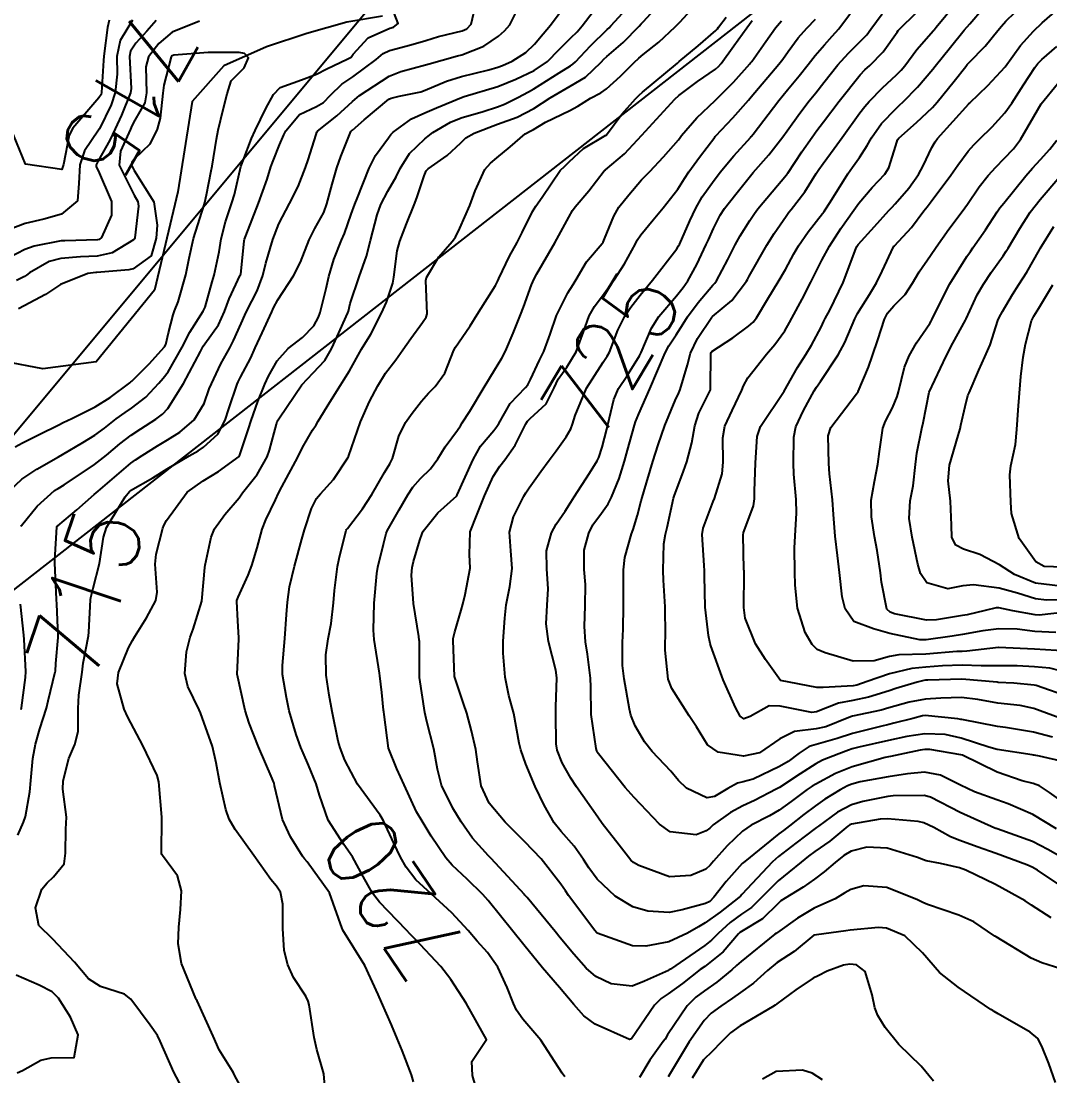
# Model space of a CAD drawing. Header units: metres. Extents: x 298520 to 308411, y 7433745 to 7450750.
# Drawn here: x 299848.2 to 299905, y 7449573.2 to 7449631.4 of the extents above; entities that cross this region are included whole.
import ezdxf
from ezdxf.enums import TextEntityAlignment as Align

# ---------------------------------------------------------------- set-up
doc = ezdxf.new("R2010")
doc.units = ezdxf.units.M
doc.header["$LTSCALE"] = 10
doc.linetypes.add('CONTINUO', pattern=[0])
for name, color, linetype in [('Cotas', 45, 'Continuous'), ('Curvas de Nivel 1m', 11, 'Continuous'), ('Curvas de Nivel 5m', 15, 'Continuous'), ('Hidrografia', 140, 'Continuous'), ('TEXTO', 45, 'Continuous')]:
    doc.layers.add(name, color=color, linetype=linetype)
doc.styles.add('Style-STANDARD', font='STANDARD.shx')

msp = doc.modelspace()

# ---------------------------------------------------------------- linework, layer by layer
at = {"layer": 'Curvas de Nivel 1m', "flags": 128}
for points, elevation in [([(299869.867, 7449572.839), (299869.766, 7449573.212), (299869.238, 7449574.571), (299868.96, 7449575.224), (299868.649, 7449575.978), (299868.097, 7449577.237), (299867.919, 7449577.654), (299867.176, 7449579.248), (299865.962, 7449581.205), (299865.937, 7449581.26), (299865.93, 7449581.293), (299865.236, 7449583.268), (299864.01, 7449584.968), (299863.858, 7449585.129), (299863.738, 7449585.284), (299863.072, 7449586.343), (299862.634, 7449587.301), (299862.204, 7449589.165), (299862.174, 7449589.308), (299862.145, 7449589.39), (299862.065, 7449589.564), (299861.319, 7449591.318), (299860.799, 7449592.627), (299860.582, 7449593.325), (299860.133, 7449595.33), (299860.226, 7449597.256), (299860.226, 7449597.329), (299860.167, 7449598.259), (299860.111, 7449599.331), (299860.117, 7449599.397), (299860.185, 7449599.569), (299860.737, 7449600.785), (299860.953, 7449601.322), (299861.249, 7449602.288), (299861.516, 7449603.317), (299861.719, 7449603.834), (299862.249, 7449604.938), (299862.423, 7449605.307), (299862.605, 7449605.654), (299863.48, 7449607.292), (299863.746, 7449607.823), (299864.295, 7449608.784), (299864.492, 7449609.086), (299864.611, 7449609.277), (299865.245, 7449610.339), (299865.833, 7449611.265), (299866.028, 7449611.561), (299866.331, 7449612.067), (299867.006, 7449613.25), (299867.506, 7449614.092), (299868.108, 7449615.234), (299868.379, 7449615.858), (299868.723, 7449616.893), (299868.78, 7449617.226), (299868.966, 7449618.673), (299869.115, 7449619.223), (299869.475, 7449620.177), (299869.899, 7449621.215), (299870.054, 7449621.607), (299870.459, 7449622.824), (299870.567, 7449623.104), (299870.679, 7449623.208), (299871.722, 7449623.95), (299872.485, 7449624.637), (299872.766, 7449624.909), (299873.224, 7449625.179), (299874.498, 7449625.662), (299875.59, 7449626.061), (299876.507, 7449626.538), (299877.414, 7449627.126), (299878.52, 7449627.77), (299879.361, 7449628.266), (299880.229, 7449629.093), (299880.373, 7449629.254), (299880.538, 7449629.403), (299881.447, 7449630.183), (299882.317, 7449631.072), (299882.433, 7449631.202), (299882.566, 7449631.343), (299884.102, 7449633.047)], 719), ([(299847.61, 7449605.48), (299848.259, 7449606.092), (299849.085, 7449606.642), (299850.272, 7449607.317), (299850.499, 7449607.447), (299851.615, 7449608.098), (299852.289, 7449608.52), (299852.807, 7449608.903), (299853.459, 7449609.408), (299853.951, 7449609.759), (299854.309, 7449610.002), (299855.099, 7449610.608), (299855.814, 7449611.385), (299856.053, 7449611.656), (299856.329, 7449611.999), (299857.109, 7449613.369), (299857.517, 7449614.201), (299858.263, 7449615.352), (299858.375, 7449615.571), (299858.762, 7449616.974), (299858.868, 7449617.345), (299859.137, 7449618.618), (299859.258, 7449619.342), (299859.495, 7449620.277), (299859.851, 7449621.336), (299859.985, 7449621.798), (299860.345, 7449623.331), (299860.372, 7449623.423), (299860.468, 7449623.673), (299860.935, 7449624.874), (299861.129, 7449625.32), (299861.722, 7449626.529), (299862.14, 7449627.306), (299862.517, 7449627.698), (299863.689, 7449628.121), (299864.524, 7449628.421), (299865.079, 7449628.723), (299866.203, 7449629.263), (299866.424, 7449629.371), (299866.537, 7449629.527), (299867.364, 7449630.435), (299868.559, 7449630.972), (299868.762, 7449631.026), (299869.028, 7449631.225), (299868.574, 7449632.363)], 713), ([(299857.563, 7449571.647), (299856.647, 7449573.372), (299855.89, 7449575.085), (299855.735, 7449575.382), (299855.329, 7449575.959), (299854.261, 7449577.397), (299853.926, 7449577.679), (299852.602, 7449578.092), (299851.934, 7449578.508), (299851.163, 7449579.438), (299849.956, 7449580.712), (299849.187, 7449581.458), (299849.008, 7449582.429), (299849.365, 7449583.456), (299849.645, 7449583.805), (299850, 7449584.139), (299850.588, 7449584.863), (299850.658, 7449585.444), (299850.69, 7449586.78), (299850.709, 7449587.443), (299850.521, 7449588.981), (299850.525, 7449589.445), (299850.842, 7449590.675), (299851.181, 7449591.439), (299851.367, 7449592.164), (299851.354, 7449593.438), (299851.396, 7449594.162), (299851.576, 7449595.436), (299851.647, 7449595.926), (299851.927, 7449597.432), (299851.951, 7449597.637), (299852.043, 7449599.431), (299852.06, 7449599.556), (299852.189, 7449600.079), (299852.546, 7449601.425), (299852.76, 7449602.886), (299852.92, 7449603.42), (299853.953, 7449605.107), (299854.192, 7449605.401), (299854.253, 7449605.45), (299855.483, 7449606.166), (299856.266, 7449606.645), (299857.483, 7449607.362), (299857.981, 7449607.65), (299858.28, 7449607.842), (299859.066, 7449608.568), (299859.468, 7449609.338), (299859.673, 7449609.972), (299860.142, 7449611.332), (299860.197, 7449611.459), (299860.327, 7449611.708), (299860.883, 7449612.779), (299861.14, 7449613.322), (299861.518, 7449614.156), (299862.047, 7449615.313), (299862.151, 7449615.536), (299862.38, 7449615.973), (299863.251, 7449617.297), (299863.634, 7449618.062), (299864.112, 7449619.285), (299864.429, 7449619.909), (299864.918, 7449620.795), (299865.089, 7449621.274), (299865.373, 7449622.352), (299865.643, 7449623.268), (299865.856, 7449623.882), (299866.418, 7449625.261), (299866.453, 7449625.301), (299866.494, 7449625.338), (299867.153, 7449625.904), (299868.511, 7449627.049), (299868.631, 7449627.109), (299869.087, 7449627.224), (299870.267, 7449627.461), (299870.516, 7449627.544), (299871.682, 7449628.037), (299872.524, 7449628.299), (299874.033, 7449628.672), (299874.53, 7449628.822), (299874.775, 7449628.913), (299875.314, 7449629.152), (299876.065, 7449629.62), (299876.547, 7449630.087), (299877.034, 7449630.654), (299877.436, 7449631.127), (299878.579, 7449632.682)], 716), ([(299905.144, 7449591.845), (299904.096, 7449592.132), (299902.541, 7449592.383), (299902.099, 7449592.446), (299900.13, 7449592.822), (299900.103, 7449592.828), (299900.085, 7449592.833), (299899.911, 7449592.853), (299898.105, 7449593.046), (299897.954, 7449593.033), (299897.429, 7449592.887), (299896.385, 7449592.613), (299896.099, 7449592.546), (299895.635, 7449592.444), (299894.094, 7449592.058), (299893.247, 7449591.782), (299892.088, 7449591.452), (299891.707, 7449591.334), (299891.157, 7449590.959), (299890.543, 7449590.5), (299890.075, 7449590.227), (299888.612, 7449589.535), (299888.067, 7449589.381), (299887.755, 7449589.314), (299887.214, 7449589.008), (299886.488, 7449588.584), (299886.055, 7449588.507), (299884.937, 7449589.037), (299884.489, 7449589.465), (299884.072, 7449589.966), (299883.051, 7449591.06), (299882.624, 7449591.598), (299882.097, 7449592.481), (299881.861, 7449593.072), (299881.789, 7449593.392), (299881.491, 7449595.076), (299881.409, 7449595.808), (299881.413, 7449597.077), (299881.435, 7449597.807), (299881.452, 7449599.077), (299881.453, 7449600.335), (299881.462, 7449601.077), (299881.529, 7449601.758), (299881.902, 7449603.073), (299881.993, 7449603.306), (299882.238, 7449604.091), (299882.437, 7449604.88), (299882.485, 7449605.067), (299882.573, 7449605.382), (299883.085, 7449607.058), (299883.367, 7449607.974), (299883.734, 7449609.049), (299884.317, 7449610.423), (299884.511, 7449610.848), (299884.593, 7449611.037), (299884.987, 7449612.383), (299885.157, 7449613.032), (299885.539, 7449613.844), (299886.342, 7449615.02), (299886.356, 7449615.037), (299886.373, 7449615.054), (299887.448, 7449615.944), (299888.24, 7449617.002), (299888.295, 7449617.1), (299888.396, 7449617.287), (299889.366, 7449618.986), (299889.772, 7449619.631), (299890.437, 7449620.601), (299890.592, 7449620.817), (299890.712, 7449620.967), (299891.474, 7449621.938), (299892.098, 7449622.954), (299892.241, 7449623.177), (299892.471, 7449623.497), (299893.094, 7449624.33), (299893.526, 7449624.935), (299894.507, 7449626.304), (299894.779, 7449626.649), (299895.015, 7449626.915), (299895.76, 7449627.668), (299896.528, 7449628.387), (299896.784, 7449628.644), (299896.988, 7449628.895), (299897.652, 7449629.784), (299898.562, 7449630.838), (299898.581, 7449630.862), (299898.597, 7449630.879), (299898.716, 7449631.029), (299900.218, 7449632.855)], 728), ([(299848.209, 7449603.47), (299848.234, 7449603.529), (299849.103, 7449604.603), (299850.064, 7449605.452), (299850.178, 7449605.527), (299850.254, 7449605.574), (299850.588, 7449605.777), (299852.268, 7449606.89), (299852.931, 7449607.413), (299853.659, 7449608.03), (299854.29, 7449608.512), (299854.823, 7449608.867), (299855.651, 7449609.387), (299856.024, 7449609.665), (299856.309, 7449609.99), (299857.178, 7449611.367), (299858.112, 7449613.124), (299858.225, 7449613.352), (299858.268, 7449613.427), (299858.346, 7449613.546), (299859.102, 7449614.603), (299859.439, 7449615.339), (299859.691, 7449616.026), (299860.312, 7449617.331), (299860.332, 7449617.393), (299860.405, 7449618.112), (299860.523, 7449619.227), (299860.548, 7449619.329), (299860.615, 7449619.517), (299861.32, 7449621.317), (299861.79, 7449622.644), (299862.002, 7449623.307), (299862.119, 7449623.654), (299862.481, 7449624.526), (299862.713, 7449625.075), (299862.816, 7449625.297), (299863.582, 7449626.209), (299864.507, 7449626.641), (299864.911, 7449626.874), (299865.295, 7449627.272), (299865.909, 7449627.876), (299866.523, 7449628.284), (299867.811, 7449629.241), (299868.195, 7449629.578), (299868.541, 7449629.738), (299869.726, 7449630.038), (299870.549, 7449630.292), (299871.255, 7449630.5), (299872.557, 7449630.814), (299872.821, 7449630.924), (299873.06, 7449631.183), (299873.194, 7449631.805)], 714), ([(299861.025, 7449571.318), (299859.998, 7449573.202), (299859.936, 7449573.329), (299859.874, 7449573.424), (299859.151, 7449574.607), (299858.813, 7449575.346), (299857.922, 7449577.302), (299857.89, 7449577.36), (299857.856, 7449577.428), (299857.057, 7449579.369), (299856.884, 7449580.44), (299856.926, 7449581.37), (299857.011, 7449582.336), (299857.068, 7449583.369), (299856.837, 7449584.204), (299856.012, 7449585.318), (299855.976, 7449585.38), (299855.962, 7449585.432), (299855.972, 7449587.381), (299855.971, 7449587.444), (299855.81, 7449589.383), (299855.713, 7449589.737), (299854.937, 7449591.391), (299854.106, 7449592.956), (299853.898, 7449593.403), (299853.515, 7449594.797), (299853.59, 7449595.408), (299854.147, 7449596.786), (299854.362, 7449597.187), (299854.488, 7449597.397), (299855.134, 7449598.425), (299855.64, 7449599.385), (299855.717, 7449599.855), (299855.618, 7449601.386), (299855.66, 7449601.937), (299856.039, 7449603.382), (299856.092, 7449603.524), (299856.237, 7449603.802), (299857.375, 7449605.363), (299858.259, 7449605.992), (299859.106, 7449606.5), (299860.248, 7449607.33), (299860.274, 7449607.375), (299860.762, 7449608.859), (299860.911, 7449609.324), (299861.272, 7449610.362), (299861.67, 7449611.317), (299861.875, 7449611.767), (299862.336, 7449612.618), (299862.952, 7449613.301), (299863.736, 7449613.906), (299864.362, 7449614.548), (299864.631, 7449615.016), (299864.725, 7449615.276), (299865.053, 7449616.607), (299865.203, 7449617.272), (299865.464, 7449618.212), (299865.898, 7449619.265), (299866.057, 7449619.633), (299866.437, 7449620.701), (299866.635, 7449621.257), (299866.758, 7449621.568), (299867.425, 7449623.246), (299867.776, 7449623.937), (299868.488, 7449624.924), (299868.623, 7449625.097), (299868.741, 7449625.228), (299869.752, 7449625.966), (299870.504, 7449626.304), (299871.143, 7449626.567), (299872.512, 7449627.136), (299872.671, 7449627.188), (299874.519, 7449627.753), (299875.519, 7449628.154), (299876.528, 7449628.625), (299877.262, 7449629.129), (299877.891, 7449629.772), (299878.553, 7449630.429), (299878.9, 7449630.764), (299879.184, 7449631.104), (299879.789, 7449631.88)], 717), ([(299865.004, 7449572.12), (299864.918, 7449573.27), (299864.537, 7449574.623), (299864.385, 7449575.275), (299864.114, 7449577.084), (299864.064, 7449577.279), (299863.926, 7449577.568), (299863.242, 7449578.597), (299862.927, 7449579.295), (299862.739, 7449580.086), (299862.652, 7449581.3), (299862.651, 7449582.632), (299862.533, 7449583.302), (299862.31, 7449583.62), (299862, 7449584.002), (299861.062, 7449585.32), (299860.027, 7449586.764), (299859.703, 7449587.333), (299859.518, 7449587.858), (299859.179, 7449589.339), (299858.983, 7449590.432), (299858.768, 7449591.343), (299858.111, 7449593.195), (299858.041, 7449593.351), (299857.413, 7449594.648), (299857.244, 7449595.363), (299857.332, 7449596.55), (299857.548, 7449597.359), (299857.702, 7449597.815), (299858.183, 7449599.35), (299858.347, 7449601.203), (299858.364, 7449601.348), (299858.695, 7449602.877), (299858.883, 7449603.344), (299859.449, 7449604.13), (299860.25, 7449605.063), (299860.36, 7449605.221), (299860.436, 7449605.328), (299861.236, 7449606.348), (299861.788, 7449607.315), (299861.917, 7449607.675), (299862.3, 7449609.117), (299862.348, 7449609.263), (299862.368, 7449609.309), (299862.469, 7449609.472), (299863.7, 7449611.289), (299864.33, 7449611.958), (299864.971, 7449612.639), (299865.343, 7449613.27), (299865.657, 7449613.963), (299866.241, 7449615.261), (299866.276, 7449615.359), (299866.378, 7449615.769), (299866.878, 7449617.253), (299867.273, 7449618.384), (299867.499, 7449619.244), (299867.857, 7449620.659), (299868.069, 7449621.236), (299868.45, 7449621.975), (299868.911, 7449622.772), (299869.126, 7449623.223), (299869.64, 7449624.054), (299870.488, 7449624.857), (299870.685, 7449625.013), (299870.941, 7449625.206), (299871.911, 7449625.784), (299872.501, 7449626.023), (299873.709, 7449626.376), (299874.508, 7449626.621), (299874.891, 7449626.774), (299875.632, 7449627.149), (299876.212, 7449627.447), (299876.518, 7449627.614), (299877.908, 7449628.5), (299878.531, 7449628.891), (299878.665, 7449628.975), (299878.809, 7449629.107), (299879.647, 7449629.998), (299880.56, 7449630.886), (299880.664, 7449630.986), (299880.767, 7449631.088), (299881.627, 7449632.025)], 718), ([(299906.052, 7449588.026), (299904.97, 7449588.796), (299904.424, 7449589.162), (299904.068, 7449589.287), (299903.454, 7449589.431), (299902.074, 7449589.924), (299900.173, 7449590.849), (299900.083, 7449590.878), (299898.37, 7449591.16), (299898.086, 7449591.171), (299897.83, 7449591.138), (299896.702, 7449590.894), (299896.202, 7449590.778), (299896.082, 7449590.758), (299895.897, 7449590.719), (299894.076, 7449590.216), (299893.159, 7449589.852), (299892.066, 7449589.26), (299891.877, 7449589.139), (299891.604, 7449588.955), (299890.715, 7449588.301), (299890.046, 7449587.826), (299889.509, 7449587.51), (299888.502, 7449586.993), (299888.03, 7449586.669), (299887.177, 7449585.853), (299886.421, 7449585.016), (299886.239, 7449584.789), (299886.008, 7449584.565), (299885.185, 7449584.212), (299884.004, 7449584.149), (299882.314, 7449584.763), (299882.012, 7449584.937), (299881.861, 7449585.072), (299881.215, 7449585.884), (299880.289, 7449587.087), (299880.038, 7449587.435), (299878.861, 7449589.108), (299878.546, 7449589.591), (299878.076, 7449590.44), (299877.799, 7449591.123), (299877.738, 7449591.474), (299877.72, 7449593.124), (299877.726, 7449593.515), (299877.779, 7449595.124), (299877.717, 7449595.544), (299877.327, 7449597.128), (299877.199, 7449598.098), (299877.239, 7449599.129), (299877.295, 7449600.026), (299877.232, 7449601.13), (299877.219, 7449602.124), (299877.49, 7449603.127), (299877.752, 7449603.603), (299878.241, 7449604.326), (299878.548, 7449604.816), (299878.733, 7449605.113), (299879.59, 7449606.424), (299880.003, 7449607.094), (299880.093, 7449607.275), (299880.284, 7449607.848), (299880.545, 7449608.842), (299880.599, 7449609.087), (299880.921, 7449610.48), (299881.186, 7449611.081), (299881.637, 7449611.77), (299882.341, 7449612.891), (299882.426, 7449613.069), (299883.001, 7449614.423), (299883.414, 7449615.054), (299884.384, 7449616.193), (299884.76, 7449616.665), (299885.011, 7449617.034), (299885.503, 7449617.927), (299886.028, 7449619.024), (299886.146, 7449619.293), (299886.426, 7449619.91), (299886.799, 7449620.655), (299887.031, 7449621.014), (299887.656, 7449621.803), (299888.461, 7449622.811), (299888.625, 7449622.998), (299889.481, 7449623.982), (299890.253, 7449624.974), (299890.496, 7449625.309), (299891.189, 7449626.28), (299891.711, 7449626.958), (299892.07, 7449627.402), (299892.523, 7449627.974), (299893.297, 7449628.939), (299893.879, 7449629.594), (299894.553, 7449630.259), (299894.881, 7449630.594), (299895.115, 7449630.914), (299895.728, 7449631.752)], 726), ([(299905.788, 7449590.493), (299904.422, 7449590.805), (299904.128, 7449590.854), (299904.083, 7449590.862), (299904.019, 7449590.875), (299902.086, 7449591.177), (299901.623, 7449591.299), (299900.092, 7449591.798), (299899.22, 7449591.989), (299898.094, 7449592.031), (299897.1, 7449591.883), (299896.09, 7449591.657), (299894.454, 7449591.291), (299894.086, 7449591.197), (299893.884, 7449591.133), (299893.34, 7449590.937), (299892.446, 7449590.579), (299892.077, 7449590.38), (299891.21, 7449589.82), (299890.064, 7449589.076), (299889.883, 7449588.973), (299888.684, 7449588.36), (299888.049, 7449588.058), (299887.359, 7449587.691), (299886.415, 7449587.016), (299886.217, 7449586.832), (299886.029, 7449586.676), (299885.463, 7449586.464), (299884.029, 7449586.62), (299883.438, 7449587.056), (299882.055, 7449588.519), (299881.557, 7449589.075), (299880.081, 7449590.928), (299880.012, 7449591.021), (299879.984, 7449591.091), (299879.957, 7449591.22), (299879.684, 7449593.096), (299879.648, 7449594.617), (299879.64, 7449595.097), (299879.47, 7449596.424), (299879.365, 7449597.102), (299879.309, 7449597.959), (299879.346, 7449599.103), (299879.36, 7449600.268), (299879.286, 7449601.104), (299879.285, 7449602.175), (299879.538, 7449603.1), (299879.768, 7449603.559), (299880.24, 7449604.206), (299880.607, 7449604.726), (299880.793, 7449605.085), (299881.223, 7449606.121), (299881.524, 7449607.077), (299881.68, 7449607.678), (299882.059, 7449609.072), (299882.123, 7449609.254), (299882.309, 7449609.684), (299882.921, 7449611.061), (299883.337, 7449612.059), (299883.759, 7449613.049), (299883.961, 7449613.434), (299884.358, 7449614.055), (299884.745, 7449614.659), (299884.989, 7449615.034), (299885.577, 7449615.832), (299886.391, 7449616.779), (299886.506, 7449616.904), (299886.591, 7449617.018), (299887.213, 7449618.204), (299887.631, 7449619.008), (299887.908, 7449619.517), (299888.433, 7449620.363), (299888.685, 7449620.75), (299888.868, 7449620.994), (299890.462, 7449622.882), (299890.501, 7449622.931), (299890.527, 7449622.969), (299891.307, 7449624.135), (299891.879, 7449624.956), (299892.137, 7449625.313), (299892.501, 7449625.802), (299893.371, 7449626.937), (299894.528, 7449628.388), (299894.782, 7449628.666), (299895.053, 7449628.915), (299895.788, 7449629.664), (299896.561, 7449630.743), (299896.626, 7449630.836), (299896.682, 7449630.899), (299897.626, 7449631.836)], 727), ([(299905.859, 7449592.784), (299904.112, 7449593.438), (299903.344, 7449593.588), (299902.116, 7449593.725), (299901.025, 7449593.936), (299900.121, 7449594.038), (299898.978, 7449594.009), (299898.119, 7449593.954), (299897.222, 7449593.783), (299896.111, 7449593.459), (299895.674, 7449593.342), (299894.104, 7449593.009), (299894.039, 7449592.996), (299893.892, 7449592.932), (299892.624, 7449592.418), (299892.097, 7449592.316), (299890.894, 7449592.163), (299890.091, 7449591.756), (299888.972, 7449590.987), (299888.081, 7449590.792), (299886.687, 7449591.014), (299886.087, 7449591.433), (299885.482, 7449592.415), (299885.093, 7449593.03), (299884.125, 7449594.529), (299883.931, 7449595.043), (299883.76, 7449596.657), (299883.763, 7449597.046), (299883.774, 7449597.43), (299883.754, 7449599.046), (299883.669, 7449600.519), (299883.647, 7449601.048), (299883.694, 7449602.524), (299883.777, 7449603.047), (299883.861, 7449603.413), (299884.221, 7449605.04), (299884.254, 7449605.145), (299884.77, 7449606.533), (299884.963, 7449607.033), (299885.238, 7449608.081), (299885.391, 7449609.029), (299885.611, 7449609.726), (299886.253, 7449611.021), (299886.264, 7449611.08), (299886.281, 7449613.021), (299886.298, 7449613.067), (299886.344, 7449613.119), (299887.487, 7449613.878), (299888.366, 7449614.517), (299888.62, 7449614.746), (299888.804, 7449614.994), (299889.432, 7449616.033), (299890.003, 7449616.976), (299890.4, 7449617.658), (299890.863, 7449618.511), (299891.121, 7449618.963), (299891.644, 7449619.738), (299892.44, 7449620.734), (299892.535, 7449620.855), (299892.596, 7449620.948), (299892.863, 7449621.36), (299893.846, 7449622.929), (299894.094, 7449623.3), (299894.477, 7449623.834), (299894.913, 7449624.49), (299895.145, 7449624.913), (299895.698, 7449625.711), (299896.509, 7449626.538), (299896.699, 7449626.71), (299896.899, 7449626.896), (299897.692, 7449627.717), (299898.531, 7449628.711), (299898.668, 7449628.878), (299899.504, 7449629.91), (299900.262, 7449630.855), (299900.567, 7449631.212), (299901.327, 7449632.091)], 729), ([(299906.139, 7449595.369), (299904.994, 7449595.65), (299904.142, 7449595.725), (299903.184, 7449595.778), (299902.143, 7449595.788), (299901.192, 7449595.79), (299900.143, 7449595.818), (299899.057, 7449595.781), (299898.141, 7449595.714), (299897.382, 7449595.646), (299896.137, 7449595.351), (299894.903, 7449594.918), (299894.334, 7449594.723), (299894.129, 7449594.688), (299892.484, 7449594.59), (299892.128, 7449594.591), (299890.133, 7449594.97), (299889.293, 7449596.131), (299888.75, 7449596.991), (299888.174, 7449598.418), (299888.104, 7449599.001), (299888.111, 7449600.91), (299888.112, 7449601.001), (299888.107, 7449601.098), (299888.064, 7449603.002), (299888.086, 7449603.14), (299888.231, 7449603.529), (299888.627, 7449604.614), (299888.69, 7449604.993), (299888.694, 7449605.43), (299888.741, 7449606.993), (299888.84, 7449608.446), (299889.024, 7449608.989), (299890.323, 7449610.944), (299891.059, 7449612.239), (299891.526, 7449612.958), (299891.836, 7449613.47), (299892.366, 7449614.476), (299892.52, 7449614.799), (299892.596, 7449614.947), (299892.847, 7449615.413), (299893.577, 7449616.932), (299894.282, 7449618.792), (299894.337, 7449618.921), (299894.367, 7449618.967), (299894.415, 7449619.03), (299895.321, 7449620.02), (299896.113, 7449620.903), (299896.272, 7449621.074), (299896.447, 7449621.267), (299897.205, 7449622.143), (299897.739, 7449622.887), (299897.991, 7449623.364), (299898.485, 7449624.374), (299898.664, 7449624.704), (299898.789, 7449624.876), (299900.512, 7449626.792), (299900.538, 7449626.824), (299900.569, 7449626.849), (299901.565, 7449627.797), (299902.533, 7449628.83), (299903.366, 7449630.002), (299904.085, 7449630.807), (299904.568, 7449631.262), (299905.395, 7449631.971)], 731), ([(299855.671, 7449631.389), (299855.147, 7449630.804), (299854.55, 7449630.144), (299854.247, 7449629.702), (299854.19, 7449629.404), (299854.285, 7449627.634), (299854.255, 7449627.403), (299853.748, 7449626.16), (299853.405, 7449625.411), (299853.104, 7449624.793), (299852.466, 7449623.639), (299852.387, 7449623.498), (299852.362, 7449623.422), (299852.363, 7449623.323), (299852.46, 7449623.115), (299853.194, 7449621.412), (299853.206, 7449620.642), (299852.646, 7449619.418), (299852.524, 7449619.316), (299852.421, 7449619.295), (299850.625, 7449619.242), (299850.42, 7449619.227), (299848.939, 7449618.94), (299848.412, 7449618.763), (299847.574, 7449618.314)], 714), ([(299853.072, 7449631.415), (299852.976, 7449630.998), (299852.778, 7449629.418), (299852.766, 7449629.191), (299852.654, 7449627.419), (299852.624, 7449627.306), (299852.51, 7449627.119), (299851.063, 7449625.441), (299850.872, 7449625.059), (299850.559, 7449623.449), (299850.46, 7449623.167), (299848.463, 7449623.47), (299847.624, 7449625.483)], 716), ([(299858.058, 7449631.358), (299856.557, 7449630.754), (299855.82, 7449630.117), (299855.251, 7449629.393), (299855.089, 7449628.84), (299855.135, 7449627.394), (299855.048, 7449626.855), (299854.498, 7449625.893), (299854.325, 7449625.571), (299854.253, 7449625.402), (299853.701, 7449624.181), (299853.624, 7449623.408), (299854.446, 7449621.747), (299854.648, 7449621.398), (299854.684, 7449621.155), (299854.496, 7449619.399), (299854.478, 7449619.344), (299854.421, 7449619.289), (299853.245, 7449618.577), (299852.408, 7449618.394), (299851.49, 7449618.35), (299850.405, 7449618.26), (299849.764, 7449618.095), (299848.679, 7449617.467), (299848.515, 7449617.346), (299848.391, 7449617.27), (299847.952, 7449617.04)], 713), ([(299878.22, 7449573.115), (299878.066, 7449573.309), (299877.878, 7449573.62), (299876.895, 7449575.13), (299875.904, 7449576.294), (299875.55, 7449576.787), (299875.385, 7449577.148), (299875.037, 7449578.038), (299874.519, 7449579.154), (299873.951, 7449579.965), (299873.382, 7449580.594), (299872.878, 7449581.176), (299871.977, 7449582.157), (299870.846, 7449583.201), (299870.001, 7449583.986), (299869.457, 7449584.668), (299869.157, 7449585.223), (299868.789, 7449585.997), (299868.218, 7449587.237), (299868.037, 7449587.539), (299866.781, 7449589.253), (299866.076, 7449590.574), (299865.827, 7449591.263), (299865.719, 7449591.633), (299865.38, 7449593.267), (299865.219, 7449594.172), (299865.052, 7449595.271), (299865.031, 7449596.384), (299865.168, 7449597.27), (299865.322, 7449598.112), (299865.46, 7449599.267), (299865.513, 7449599.943), (299865.682, 7449601.265), (299865.773, 7449601.699), (299866.157, 7449603.261), (299866.178, 7449603.306), (299866.224, 7449603.361), (299867.051, 7449604.438), (299867.576, 7449605.24), (299868.265, 7449606.447), (299868.562, 7449606.935), (299868.705, 7449607.226), (299869.061, 7449608.452), (299869.425, 7449609.219), (299869.796, 7449609.728), (299870.315, 7449610.384), (299870.701, 7449610.825), (299871.074, 7449611.202), (299871.595, 7449611.932), (299872.094, 7449613.192), (299872.179, 7449613.358), (299872.349, 7449613.605), (299872.993, 7449614.551), (299873.377, 7449615.175), (299874.389, 7449616.776), (299874.529, 7449617.022), (299874.588, 7449617.158), (299875.175, 7449618.389), (299875.595, 7449619.148), (299875.872, 7449619.702), (299876.44, 7449620.847), (299876.62, 7449621.137), (299876.965, 7449621.65), (299877.959, 7449623.118), (299878.221, 7449623.36), (299878.47, 7449623.589), (299879.26, 7449624.324), (299880.492, 7449625.056), (299880.513, 7449625.069), (299880.529, 7449625.09), (299881.359, 7449626.227), (299882.12, 7449627.074), (299882.322, 7449627.265), (299882.517, 7449627.441), (299884.437, 7449629.041), (299884.489, 7449629.086), (299884.534, 7449629.12), (299885.589, 7449629.988), (299886.56, 7449630.841), (299886.645, 7449630.936), (299886.704, 7449631.018), (299887.126, 7449631.569)], 721), ([(299905.071, 7449581.89), (299903.981, 7449582.575), (299903.622, 7449582.814), (299901.996, 7449583.718), (299900.355, 7449584.507), (299900.01, 7449584.635), (299898.954, 7449584.871), (299898.17, 7449585.033), (299898.015, 7449585.081), (299897.693, 7449585.206), (299896.021, 7449585.729), (299894.891, 7449585.787), (299894.019, 7449585.552), (299893.622, 7449585.329), (299893.141, 7449584.939), (299892.536, 7449584.417), (299892.004, 7449584.015), (299891.376, 7449583.58), (299890.385, 7449582.966), (299890.141, 7449582.818), (299889.988, 7449582.669), (299889.13, 7449581.828), (299887.965, 7449581.127), (299887.887, 7449581.078), (299887.813, 7449581.002), (299886.954, 7449580.009), (299885.945, 7449579.199), (299885.697, 7449579.024), (299884.717, 7449578.252), (299883.922, 7449577.685), (299883.544, 7449577.429), (299883.165, 7449577.057), (299882.654, 7449576.314), (299881.894, 7449575.207), (299881.798, 7449575.167), (299879.902, 7449576.011), (299879.279, 7449576.472), (299878.717, 7449577.108), (299877.927, 7449578.035), (299876.986, 7449579.13), (299875.956, 7449580.401), (299875.361, 7449581.146), (299873.988, 7449582.83), (299873.691, 7449583.165), (299872.837, 7449584.014), (299872.009, 7449584.791), (299871.646, 7449585.194), (299870.847, 7449586.38), (299870.341, 7449587.207), (299870.041, 7449587.735), (299869.354, 7449589.221), (299868.955, 7449590.11), (299868.482, 7449591.234), (299868.256, 7449593.093), (299868.234, 7449593.238), (299868.213, 7449593.338), (299868.124, 7449594.309), (299868.017, 7449595.241), (299867.998, 7449595.378), (299867.691, 7449597.245), (299867.658, 7449597.747), (299867.693, 7449599.245), (299867.839, 7449600.875), (299867.903, 7449601.235), (299868.216, 7449602.5), (299868.359, 7449603.091), (299868.417, 7449603.228), (299869.076, 7449604.386), (299869.564, 7449605.217), (299869.836, 7449605.635), (299870.262, 7449606.113), (299870.812, 7449606.66), (299871.211, 7449607.201), (299871.619, 7449607.86), (299872.297, 7449608.786), (299872.456, 7449609.033), (299872.555, 7449609.186), (299872.974, 7449609.844), (299873.775, 7449611.168), (299874.332, 7449612.098), (299874.74, 7449612.755), (299874.955, 7449613.154), (299875.362, 7449614.146), (299875.767, 7449615.146), (299875.942, 7449615.58), (299876.39, 7449616.806), (299876.524, 7449617.138), (299876.668, 7449617.409), (299877.676, 7449619.121), (299878.434, 7449620.548), (299878.637, 7449620.911), (299878.786, 7449621.107), (299879.551, 7449622), (299880.396, 7449623.091), (299880.428, 7449623.126), (299880.464, 7449623.154), (299881.519, 7449624.038), (299882.474, 7449625.07), (299884.284, 7449627.043), (299884.515, 7449627.255), (299885.535, 7449628.017), (299886.53, 7449628.702), (299886.701, 7449628.849), (299886.842, 7449629.017), (299887.557, 7449630), (299888.266, 7449630.994), (299888.567, 7449631.385)], 722), ([(299905.992, 7449583.386), (299904.307, 7449584.507), (299904.011, 7449584.683), (299903.722, 7449584.813), (299902.019, 7449585.422), (299900.979, 7449585.803), (299900.026, 7449586.142), (299899.514, 7449586.344), (299898.586, 7449586.872), (299898.037, 7449587.127), (299897.726, 7449587.195), (299896.039, 7449587.338), (299895.628, 7449587.317), (299894.035, 7449587.05), (299893.951, 7449587.014), (299893.845, 7449586.932), (299892.846, 7449586.12), (299892.019, 7449585.534), (299891.679, 7449585.291), (299891.27, 7449584.957), (299890.578, 7449584.393), (299890.002, 7449583.922), (299889.062, 7449582.984), (299888.525, 7449582.452), (299887.979, 7449582.076), (299887.346, 7449581.632), (299886.676, 7449581.013), (299886.323, 7449580.653), (299885.956, 7449580.356), (299884.047, 7449579.048), (299883.987, 7449579.005), (299883.942, 7449578.977), (299882.617, 7449578.379), (299881.929, 7449578.109), (299880.775, 7449578.236), (299879.936, 7449578.646), (299879.401, 7449579.098), (299878.716, 7449579.874), (299877.96, 7449580.785), (299877.685, 7449581.123), (299876.134, 7449582.995), (299876.017, 7449583.14), (299875.993, 7449583.167), (299874.149, 7449585.159), (299874.014, 7449585.298), (299873.133, 7449586.283), (299872.504, 7449587.183), (299872.044, 7449587.938), (299871.416, 7449589.196), (299871.187, 7449590.083), (299870.995, 7449591.201), (299870.602, 7449592.708), (299870.487, 7449593.206), (299870.207, 7449595.134), (299870.202, 7449595.209), (299870.192, 7449597.17), (299870.188, 7449597.21), (299870.156, 7449597.411), (299869.866, 7449599.215), (299869.765, 7449600.783), (299869.803, 7449601.214), (299869.875, 7449601.544), (299870.218, 7449602.714), (299870.342, 7449603.089), (299870.407, 7449603.208), (299871.218, 7449604.22), (299872.253, 7449605.168), (299872.275, 7449605.212), (299873.154, 7449607.177), (299873.559, 7449607.896), (299874.297, 7449608.766), (299874.478, 7449608.981), (299874.574, 7449609.157), (299875.208, 7449610.257), (299876.047, 7449611.143), (299876.177, 7449611.288), (299876.327, 7449611.584), (299876.821, 7449612.652), (299877.062, 7449613.133), (299877.409, 7449614.078), (299877.759, 7449615.119), (299878.385, 7449616.358), (299878.679, 7449616.818), (299878.85, 7449617.105), (299879.424, 7449618.079), (299880.284, 7449619.091), (299880.34, 7449619.164), (299880.417, 7449619.335), (299880.923, 7449620.597), (299881.206, 7449621.082), (299881.752, 7449621.775), (299882.458, 7449622.591), (299882.906, 7449623.063), (299883.668, 7449623.859), (299884.489, 7449624.809), (299884.59, 7449624.941), (299884.66, 7449625.038), (299885.505, 7449626.028), (299886.513, 7449626.981), (299886.533, 7449627), (299886.552, 7449627.02), (299887.539, 7449627.994), (299888.436, 7449629.001), (299888.477, 7449629.058), (299888.535, 7449629.136), (299889.308, 7449630.226), (299889.85, 7449630.977), (299890.172, 7449631.368)], 723), ([(299906.015, 7449585.009), (299904.881, 7449585.657), (299904.026, 7449586.084), (299902.075, 7449586.787), (299902.033, 7449586.803), (299902.012, 7449586.809), (299901.963, 7449586.831), (299900.046, 7449587.695), (299898.401, 7449588.532), (299898.059, 7449588.63), (299896.342, 7449588.614), (299896.058, 7449588.582), (299894.666, 7449588.308), (299894.051, 7449588.119), (299893.276, 7449587.706), (299892.22, 7449586.948), (299892.114, 7449586.868), (299892.031, 7449586.805), (299890.98, 7449586.004), (299890.016, 7449585.274), (299889.679, 7449584.975), (299887.995, 7449583.175), (299887.914, 7449583.08), (299887.828, 7449583.002), (299886.796, 7449582.197), (299885.972, 7449581.606), (299885.603, 7449581.391), (299884.988, 7449581.035), (299883.958, 7449580.566), (299882.695, 7449580.323), (299881.956, 7449580.337), (299880.014, 7449581.038), (299879.963, 7449581.069), (299879.871, 7449581.184), (299878.431, 7449583.113), (299878.253, 7449583.374), (299877.999, 7449583.741), (299876.912, 7449585.131), (299876.022, 7449586.079), (299874.935, 7449587.151), (299874.049, 7449588.213), (299873.601, 7449589.167), (299873.395, 7449590.489), (299873.307, 7449591.172), (299873.074, 7449592.2), (299872.808, 7449593.18), (299872.636, 7449593.7), (299872.133, 7449595.19), (299872.054, 7449597.191), (299872.06, 7449597.285), (299872.16, 7449597.66), (299872.509, 7449598.854), (299872.592, 7449599.184), (299872.725, 7449599.719), (299872.99, 7449601.178), (299872.956, 7449601.924), (299873.004, 7449603.178), (299873.339, 7449604.07), (299873.788, 7449605.167), (299874.264, 7449606.228), (299874.627, 7449606.799), (299874.904, 7449607.154), (299875.482, 7449607.951), (299876.066, 7449609.142), (299876.153, 7449609.292), (299876.306, 7449609.431), (299877.2, 7449610.245), (299877.639, 7449611.127), (299877.851, 7449611.601), (299878.334, 7449612.268), (299878.853, 7449613.112), (299879.247, 7449614.214), (299879.564, 7449615.098), (299879.864, 7449615.61), (299880.385, 7449616.335), (299880.708, 7449616.768), (299880.939, 7449617.085), (299881.518, 7449617.962), (299882.113, 7449619.073), (299882.216, 7449619.272), (299882.42, 7449619.571), (299883.098, 7449620.395), (299883.644, 7449621.052), (299884.453, 7449622.089), (299884.831, 7449622.665), (299885.063, 7449623.034), (299885.647, 7449623.856), (299886.492, 7449624.95), (299886.524, 7449624.988), (299886.552, 7449625.019), (299887.5, 7449626.013), (299888.359, 7449627.002), (299888.433, 7449627.081), (299888.515, 7449627.175), (299890.033, 7449628.977), (299890.25, 7449629.26), (299890.544, 7449629.683), (299891.095, 7449630.425), (299891.578, 7449630.96), (299892.059, 7449631.464)], 724), ([(299847.889, 7449607.866), (299848.282, 7449608.08), (299849.207, 7449608.543), (299850.297, 7449609.081), (299850.542, 7449609.203), (299851.016, 7449609.439), (299852.309, 7449610.073), (299853.136, 7449610.591), (299854.217, 7449611.401), (299854.278, 7449611.446), (299854.324, 7449611.492), (299855.28, 7449612.444), (299856.13, 7449613.382), (299856.209, 7449613.517), (299856.355, 7449614.157), (299856.597, 7449615.149), (299856.674, 7449615.375), (299856.88, 7449615.875), (299857.304, 7449617.366), (299857.485, 7449618.286), (299857.734, 7449619.36), (299858.314, 7449621.224), (299858.347, 7449621.351), (299858.447, 7449621.776), (299858.71, 7449623.098), (299858.75, 7449623.347), (299858.99, 7449624.841), (299859.081, 7449625.344), (299859.359, 7449626.487), (299859.579, 7449627.339), (299859.799, 7449628.062), (299860.527, 7449628.773), (299860.769, 7449629.326), (299860.537, 7449629.57), (299860.249, 7449629.621), (299858.546, 7449629.621), (299856.643, 7449629.477), (299856.544, 7449629.441), (299856.508, 7449629.416), (299856.49, 7449629.381), (299856.084, 7449627.82), (299856.044, 7449627.385), (299855.893, 7449625.992), (299855.723, 7449625.388), (299855.309, 7449624.563), (299854.468, 7449623.766), (299854.32, 7449623.547), (299854.306, 7449623.402), (299854.46, 7449623.111), (299855.537, 7449621.389), (299855.726, 7449620.091), (299855.671, 7449619.388), (299855.391, 7449618.408), (299854.397, 7449617.69), (299854.161, 7449617.637), (299852.394, 7449617.483), (299852.336, 7449617.479), (299851.899, 7449617.427), (299850.387, 7449616.826), (299849.564, 7449616.275), (299848.375, 7449615.645), (299848.063, 7449615.475)], 712), ([(299905.971, 7449596.602), (299904.152, 7449596.702), (299902.183, 7449596.799), (299902.153, 7449596.798), (299900.409, 7449596.589), (299900.15, 7449596.583), (299899.866, 7449596.57), (299898.148, 7449596.437), (299896.652, 7449596.391), (299896.147, 7449596.306), (299895.292, 7449596.061), (299894.144, 7449596.046), (299892.586, 7449596.508), (299892.15, 7449596.688), (299891.868, 7449596.953), (299891.493, 7449597.626), (299891.072, 7449598.961), (299890.929, 7449600.23), (299890.909, 7449600.963), (299890.904, 7449602.275), (299890.932, 7449602.963), (299891, 7449604.204), (299890.983, 7449604.963), (299890.865, 7449606.366), (299890.839, 7449606.964), (299890.857, 7449608.402), (299890.971, 7449608.963), (299891.4, 7449609.871), (299891.991, 7449610.953), (299892.117, 7449611.161), (299892.328, 7449611.471), (299893.312, 7449612.935), (299893.668, 7449613.615), (299894.219, 7449614.922), (299894.376, 7449615.226), (299895.03, 7449616.27), (299895.418, 7449616.91), (299895.738, 7449617.568), (299896.36, 7449618.901), (299896.381, 7449618.933), (299896.414, 7449618.964), (299897.359, 7449619.96), (299898.039, 7449620.884), (299898.212, 7449621.116), (299898.448, 7449621.407), (299899.533, 7449622.864), (299899.912, 7449623.417), (299900.483, 7449624.187), (299900.797, 7449624.538), (299901.106, 7449624.844), (299901.812, 7449625.525), (299902.508, 7449626.295), (299902.889, 7449626.824), (299903.541, 7449627.833), (299904.17, 7449628.805), (299904.325, 7449629.014), (299904.54, 7449629.24), (299905.382, 7449629.961)], 732), ([(299905.33, 7449597.627), (299904.166, 7449597.686), (299903.187, 7449597.8), (299902.168, 7449597.828), (299901.292, 7449597.713), (299900.163, 7449597.522), (299899.596, 7449597.424), (299898.158, 7449597.221), (299897.817, 7449597.225), (299896.163, 7449597.572), (299895.252, 7449597.828), (299894.172, 7449598.23), (299893.685, 7449598.935), (299893.526, 7449599.6), (299893.373, 7449600.938), (299893.276, 7449601.876), (299893.149, 7449602.941), (299893.045, 7449604.138), (299892.986, 7449604.943), (299892.838, 7449606.373), (299892.795, 7449606.945), (299892.76, 7449608.481), (299892.904, 7449608.941), (299894.322, 7449610.784), (299894.381, 7449610.86), (299894.413, 7449610.919), (299894.981, 7449612.269), (299895.208, 7449612.911), (299895.495, 7449613.77), (299895.859, 7449614.905), (299896.031, 7449615.249), (299896.38, 7449615.65), (299897.008, 7449616.273), (299897.414, 7449616.89), (299897.771, 7449617.515), (299898.408, 7449618.431), (299898.721, 7449618.875), (299899.415, 7449619.878), (299900.16, 7449620.854), (299900.447, 7449621.252), (299901.095, 7449622.206), (299901.595, 7449622.839), (299902.009, 7449623.296), (299902.477, 7449623.771), (299902.991, 7449624.317), (299903.376, 7449624.817), (299904.513, 7449626.8), (299905.421, 7449627.894)], 733), ([(299906.183, 7449598.78), (299904.399, 7449598.587), (299904.18, 7449598.597), (299902.946, 7449598.822), (299902.184, 7449598.983), (299902.029, 7449598.987), (299901.421, 7449598.838), (299900.423, 7449598.604), (299900.179, 7449598.559), (299898.732, 7449598.314), (299898.174, 7449598.31), (299896.416, 7449598.661), (299896.181, 7449598.739), (299895.987, 7449598.903), (299895.691, 7449600.401), (299895.636, 7449600.908), (299895.452, 7449602.148), (299895.32, 7449602.914), (299895.15, 7449604.005), (299895.134, 7449604.917), (299895.312, 7449605.963), (299895.502, 7449606.912), (299895.585, 7449607.606), (299895.768, 7449608.905), (299895.922, 7449609.281), (299896.31, 7449610.016), (299896.566, 7449610.651), (299896.63, 7449610.897), (299896.972, 7449612.259), (299897.234, 7449612.891), (299897.634, 7449613.607), (299898.37, 7449614.673), (299898.446, 7449614.805), (299898.48, 7449614.878), (299898.571, 7449615.074), (299899.472, 7449616.864), (299900.408, 7449618.363), (299900.608, 7449618.651), (299900.749, 7449618.847), (299901.432, 7449619.836), (299902.087, 7449620.834), (299902.231, 7449621.046), (299902.448, 7449621.315), (299903.67, 7449622.812), (299904.039, 7449623.236), (299904.477, 7449623.718), (299904.99, 7449624.29), (299905.38, 7449624.791)], 734), ([(299905.587, 7449600.18), (299904.198, 7449600.34), (299903.031, 7449600.822), (299902.208, 7449601.364), (299901.125, 7449601.93), (299900.217, 7449602.23), (299899.803, 7449602.441), (299899.585, 7449602.86), (299899.556, 7449603.537), (299899.515, 7449604.861), (299899.385, 7449605.984), (299899.458, 7449606.862), (299899.932, 7449608.498), (299900.033, 7449608.854), (299900.081, 7449609.069), (299900.312, 7449610.099), (299900.472, 7449610.697), (299900.532, 7449610.848), (299901.073, 7449612.105), (299901.401, 7449612.839), (299901.693, 7449613.497), (299902.126, 7449614.832), (299902.195, 7449615.012), (299902.378, 7449615.336), (299902.933, 7449616.279), (299903.28, 7449616.821), (299903.714, 7449617.502), (299904.412, 7449618.738), (299904.455, 7449618.809), (299905.212, 7449620.018)], 736), ([(299906.207, 7449601.207), (299904.674, 7449601.269), (299904.21, 7449601.518), (299903.295, 7449602.819), (299902.876, 7449604.191), (299902.837, 7449604.824), (299902.779, 7449606.314), (299902.844, 7449606.824), (299903.102, 7449608.004), (299903.177, 7449608.821), (299903.246, 7449609.883), (299903.318, 7449610.82), (299903.398, 7449611.754), (299903.516, 7449612.818), (299903.641, 7449613.53), (299903.984, 7449614.814), (299904.106, 7449615.082), (299904.38, 7449615.524), (299905.163, 7449616.798)], 737), ([(299848.207, 7449593.374), (299848.228, 7449593.469), (299848.459, 7449595.137), (299848.479, 7449595.467), (299848.381, 7449597.237), (299848.362, 7449597.468), (299848.179, 7449599.179)], 714), ([(299905.945, 7449578.954), (299904.55, 7449579.402), (299903.951, 7449579.662), (299902.024, 7449580.829), (299901.963, 7449580.872), (299900.788, 7449581.665), (299899.975, 7449582.037), (299898.234, 7449582.624), (299897.981, 7449582.727), (299897.678, 7449582.883), (299895.999, 7449583.554), (299894.729, 7449583.648), (299893.998, 7449583.45), (299893.674, 7449583.255), (299893.149, 7449582.938), (299892.36, 7449582.573), (299891.985, 7449582.406), (299891.066, 7449581.87), (299889.965, 7449581.079), (299889.9, 7449581.035), (299889.821, 7449580.972), (299887.948, 7449579.476), (299887.698, 7449579.249), (299887.433, 7449579.005), (299886.613, 7449578.333), (299885.925, 7449577.85), (299885.446, 7449577.501), (299884.979, 7449577.034), (299883.897, 7449575.427), (299883.751, 7449575.195), (299883.65, 7449575.052), (299882.917, 7449574.025), (299882.346, 7449573.065)], 721), ([(299898.563, 7449572.873), (299897.881, 7449573.706), (299896.663, 7449574.892), (299895.902, 7449575.832), (299895.5, 7449576.497), (299895.337, 7449576.909), (299895.193, 7449577.642), (299894.802, 7449578.917), (299894.312, 7449579.29), (299893.947, 7449579.329), (299893.605, 7449579.274), (299892.698, 7449578.942), (299892.203, 7449578.683), (299891.937, 7449578.55), (299890.98, 7449577.907), (299889.915, 7449577.129), (299889.823, 7449577.063), (299889.685, 7449576.973), (299887.902, 7449575.927), (299887.362, 7449575.542), (299886.827, 7449575.011), (299886.374, 7449574.529), (299885.883, 7449574.047), (299885.256, 7449573.029)], 719), ([(299892.449, 7449572.944), (299891.877, 7449573.313), (299891.347, 7449573.486), (299889.877, 7449573.399), (299889.135, 7449572.981)], 718)]:
    msp.add_lwpolyline(points, dxfattribs=dict(at, elevation=elevation))
at = {"layer": 'Curvas de Nivel 5m', "flags": 128}
for points, elevation in [([(299905.358, 7449586.79), (299904.045, 7449587.59), (299902.699, 7449588.178), (299902.056, 7449588.4), (299900.836, 7449588.842), (299900.066, 7449589.194), (299898.955, 7449589.75), (299898.073, 7449589.914), (299897.138, 7449589.823), (299896.071, 7449589.665), (299894.528, 7449589.384), (299894.066, 7449589.264), (299893.83, 7449589.168), (299893.409, 7449588.937), (299892.577, 7449588.423), (299892.05, 7449588.058), (299891.416, 7449587.583), (299890.618, 7449586.964), (299890.29, 7449586.707), (299890.028, 7449586.507), (299888.157, 7449584.998), (299888.012, 7449584.873), (299887.122, 7449583.888), (299886.445, 7449583.015), (299886.218, 7449582.789), (299885.988, 7449582.671), (299884.693, 7449582.329), (299883.98, 7449582.173), (299882.801, 7449582.241), (299881.984, 7449582.497), (299880.994, 7449583.08), (299880.002, 7449584.02), (299879.546, 7449584.635), (299879.255, 7449585.101), (299878.746, 7449585.835), (299878.028, 7449586.639), (299877.636, 7449587.124), (299877.073, 7449588.105), (299876.577, 7449589.135), (299876.075, 7449590.36), (299875.798, 7449591.143), (299875.709, 7449591.523), (299875.404, 7449593.147), (299875.13, 7449594.143), (299874.932, 7449595.152), (299874.824, 7449596.475), (299874.816, 7449597.153), (299874.908, 7449598.417), (299874.985, 7449599.152), (299875.181, 7449600.163), (299875.324, 7449601.149), (299875.239, 7449602.123), (299875.17, 7449603.151), (299875.386, 7449603.998), (299875.959, 7449605.143), (299876.07, 7449605.326), (299876.258, 7449605.613), (299876.893, 7449606.508), (299877.355, 7449607.129), (299877.75, 7449607.656), (299878.292, 7449608.423), (299878.55, 7449608.865), (299878.648, 7449609.115), (299878.791, 7449609.596), (299879.425, 7449611.103), (299880.337, 7449612.544), (299880.565, 7449612.863), (299880.684, 7449613.087), (299881.146, 7449614.297), (299881.536, 7449615.078), (299881.873, 7449615.58), (299882.385, 7449616.238), (299883.054, 7449617.06), (299884.41, 7449618.796), (299884.502, 7449618.949), (299884.545, 7449619.039), (299885.129, 7449620.336), (299885.448, 7449621.03), (299885.806, 7449621.67), (299886.459, 7449622.584), (299886.652, 7449622.827), (299886.802, 7449623.017), (299887.555, 7449623.931), (299888.492, 7449624.958), (299888.511, 7449624.981), (299888.528, 7449624.999), (299888.612, 7449625.117), (299890.04, 7449626.977), (299890.519, 7449627.567), (299891.159, 7449628.331), (299891.644, 7449628.959), (299892.034, 7449629.461), (299892.549, 7449630.053), (299892.983, 7449630.517), (299893.347, 7449630.938), (299894.58, 7449632.599)], 725), ([(299906.122, 7449594.031), (299904.241, 7449594.699), (299904.132, 7449594.72), (299903.004, 7449594.821), (299902.133, 7449594.873), (299902.084, 7449594.88), (299900.135, 7449595.054), (299898.25, 7449594.994), (299898.134, 7449594.989), (299898.039, 7449594.976), (299897.672, 7449594.885), (299896.496, 7449594.528), (299896.126, 7449594.413), (299894.987, 7449594.05), (299894.117, 7449593.881), (299893.332, 7449593.721), (299892.107, 7449593.24), (299891.855, 7449593.205), (299890.112, 7449593.566), (299889.507, 7449593.584), (299888.457, 7449592.995), (299888.102, 7449592.87), (299887.897, 7449593.002), (299887.634, 7449593.481), (299886.957, 7449595.012), (299886.282, 7449596.888), (299886.246, 7449597.019), (299886.159, 7449597.456), (299885.968, 7449599.022), (299885.932, 7449600.754), (299885.933, 7449601.023), (299885.913, 7449601.316), (299885.81, 7449603.024), (299885.863, 7449603.389), (299886.244, 7449604.404), (299886.416, 7449604.853), (299886.48, 7449605.018), (299886.899, 7449606.382), (299886.964, 7449607.013), (299886.946, 7449608.36), (299887.058, 7449609.012), (299887.449, 7449609.871), (299887.994, 7449611.003), (299888.092, 7449611.236), (299888.33, 7449611.683), (299889.351, 7449612.985), (299889.817, 7449613.512), (299890.362, 7449614.275), (299890.614, 7449614.723), (299890.749, 7449614.966), (299891.321, 7449616.023), (299891.8, 7449616.956), (299892.001, 7449617.349), (299892.405, 7449618.159), (299892.826, 7449618.944), (299893.453, 7449619.909), (299894.165, 7449620.924), (299894.447, 7449621.307), (299895.187, 7449622.182), (299895.882, 7449622.906), (299896.107, 7449623.265), (299896.487, 7449624.493), (299896.582, 7449624.809), (299896.65, 7449624.898), (299897.635, 7449625.755), (299898.51, 7449626.593), (299898.763, 7449626.876), (299899.702, 7449628.039), (299900.351, 7449628.853), (299900.431, 7449628.955), (299900.536, 7449629.068), (299901.413, 7449629.979), (299902.126, 7449630.834), (299902.323, 7449631.074), (299902.568, 7449631.348), (299904.056, 7449632.808)], 730), ([(299848.027, 7449586.439), (299848.353, 7449587.152), (299848.449, 7449587.466), (299848.689, 7449588.828), (299848.752, 7449589.463), (299848.859, 7449590.678), (299848.999, 7449591.461), (299849.247, 7449592.307), (299849.606, 7449593.455), (299849.708, 7449593.863), (299850.097, 7449595.45), (299850.102, 7449595.482), (299850.137, 7449595.907), (299850.256, 7449597.345), (299850.26, 7449597.449), (299850.179, 7449599.182), (299850.164, 7449599.45), (299850.161, 7449599.472), (299850.067, 7449601.451), (299850.067, 7449601.59), (299850.182, 7449603.451), (299850.2, 7449603.483), (299850.234, 7449603.518), (299851.293, 7449604.389), (299852.251, 7449605.238), (299852.463, 7449605.427), (299854.269, 7449606.966), (299854.521, 7449607.147), (299854.898, 7449607.394), (299855.735, 7449607.932), (299856.286, 7449608.261), (299856.978, 7449608.685), (299857.762, 7449609.358), (299858.312, 7449610.265), (299858.601, 7449611.066), (299858.712, 7449611.346), (299859.228, 7449612.447), (299859.724, 7449613.336), (299859.942, 7449613.741), (299860.363, 7449614.67), (299860.563, 7449615.135), (299860.658, 7449615.327), (299861.233, 7449616.473), (299861.549, 7449617.318), (299861.724, 7449617.996), (299862.103, 7449619.313), (299862.431, 7449620.163), (299863.026, 7449621.294), (299863.508, 7449622.234), (299863.913, 7449623.286), (299864.051, 7449623.703), (299864.49, 7449625.094), (299864.535, 7449625.237), (299864.568, 7449625.279), (299865.646, 7449626.124), (299866.51, 7449626.925), (299866.891, 7449627.254), (299868.524, 7449628.319), (299869.168, 7449628.582), (299870.53, 7449628.936), (299870.739, 7449629), (299871.454, 7449629.201), (299872.297, 7449629.432), (299872.538, 7449629.499), (299873.748, 7449629.969), (299874.553, 7449630.528), (299874.896, 7449630.818), (299875.187, 7449631.154), (299875.642, 7449632.079)], 715), ([(299873.665, 7449571.352), (299873.122, 7449573.178), (299873.097, 7449573.961), (299873.893, 7449575.17), (299872.773, 7449577.181), (299871.932, 7449578.48), (299871.37, 7449579.196), (299869.958, 7449580.697), (299869.707, 7449580.96), (299869.459, 7449581.218), (299867.985, 7449582.739), (299867.608, 7449583.244), (299867.092, 7449584.159), (299866.503, 7449585.255), (299866.02, 7449585.934), (299865.159, 7449587.269), (299864.686, 7449588.641), (299864.489, 7449589.276), (299864.073, 7449590.313), (299863.775, 7449590.98), (299863.644, 7449591.287), (299863.388, 7449591.996), (299863.008, 7449593.297), (299862.854, 7449594.033), (299862.641, 7449595.302), (299862.632, 7449595.797), (299862.764, 7449597.301), (299862.859, 7449598.613), (299862.913, 7449599.299), (299863.035, 7449600.141), (299863.31, 7449601.293), (299863.704, 7449602.773), (299863.847, 7449603.286), (299864.241, 7449604.462), (299864.512, 7449605.014), (299864.728, 7449605.275), (299865.459, 7449606.07), (299866.241, 7449607.26), (299866.254, 7449607.28), (299866.274, 7449607.334), (299866.771, 7449608.778), (299866.937, 7449609.25), (299867.44, 7449610.369), (299867.899, 7449611.236), (299868.33, 7449611.929), (299868.889, 7449612.672), (299869.287, 7449613.221), (299869.731, 7449613.838), (299870.366, 7449614.733), (299870.563, 7449615.015), (299870.624, 7449615.207), (299870.551, 7449617.049), (299870.581, 7449617.208), (299871.267, 7449618.345), (299871.995, 7449619.194), (299872.182, 7449619.436), (299872.43, 7449619.923), (299872.985, 7449621.182), (299873.265, 7449621.992), (299873.803, 7449623.17), (299874.113, 7449623.521), (299874.473, 7449623.816), (299875.214, 7449624.421), (299876.035, 7449625.145), (299876.338, 7449625.298), (299876.495, 7449625.377), (299877.148, 7449625.779), (299878.506, 7449626.415), (299878.945, 7449626.669), (299879.642, 7449627.099), (299880.209, 7449627.4), (299880.518, 7449627.614), (299881.288, 7449628.32), (299882.055, 7449629.075), (299882.299, 7449629.31), (299882.54, 7449629.514), (299883.405, 7449630.202), (299884.314, 7449631.044), (299884.566, 7449631.3), (299885.399, 7449632.207)], 720), ([(299854.369, 7449631.402), (299853.677, 7449630.284), (299853.504, 7449629.41), (299853.506, 7449628.433), (299853.408, 7449627.411), (299853.181, 7449626.738), (299852.537, 7449625.42), (299852.522, 7449625.391), (299852.492, 7449625.344), (299851.703, 7449624.203), (299851.448, 7449623.435), (299851.406, 7449622.389), (299851.328, 7449621.437), (299850.435, 7449620.704), (299849.458, 7449620.435), (299848.43, 7449620.188), (299846.571, 7449619.498)], 715), ([(299906.189, 7449599.424), (299904.802, 7449599.414), (299904.19, 7449599.487), (299903.213, 7449599.799), (299902.195, 7449600.079), (299900.784, 7449600.257), (299900.196, 7449600.196), (299899.358, 7449600.026), (299898.198, 7449600.369), (299897.843, 7449600.884), (299897.7, 7449601.394), (299897.385, 7449602.888), (299897.22, 7449603.908), (299897.273, 7449604.89), (299897.44, 7449605.71), (299897.583, 7449606.887), (299897.643, 7449607.522), (299897.926, 7449608.884), (299897.996, 7449609.185), (299898.323, 7449610.88), (299899.274, 7449612.866), (299899.628, 7449613.587), (299900.331, 7449614.851), (299900.374, 7449614.938), (299900.981, 7449616.25), (299901.322, 7449616.841), (299901.759, 7449617.477), (299902.409, 7449618.401), (299902.582, 7449618.658), (299902.683, 7449618.827), (299903.332, 7449619.918), (299903.912, 7449620.815), (299904.45, 7449621.516), (299905.544, 7449622.789)], 735), ([(299905.298, 7449572.789), (299904.926, 7449573.837), (299904.54, 7449574.8), (299904.323, 7449575.229), (299903.901, 7449575.578), (299902.147, 7449576.591), (299901.912, 7449576.715), (299901.842, 7449576.761), (299901.738, 7449576.833), (299899.931, 7449578.057), (299898.9, 7449578.87), (299897.954, 7449579.953), (299896.978, 7449580.89), (299895.969, 7449581.306), (299895.532, 7449581.344), (299893.967, 7449581.197), (299893.736, 7449581.163), (299892.121, 7449580.948), (299891.979, 7449580.933), (299891.963, 7449580.92), (299890.883, 7449580.031), (299889.947, 7449579.41), (299889.399, 7449578.978), (299888.638, 7449578.284), (299887.924, 7449577.761), (299887.472, 7449577.452), (299886.823, 7449577.011), (299886.297, 7449576.628), (299885.905, 7449576.222), (299885.077, 7449575.032), (299883.926, 7449573.102)], 720), ([(299848.003, 7449573.337), (299848.282, 7449573.466), (299849.299, 7449574.035), (299849.88, 7449574.151), (299851.138, 7449574.18), (299851.356, 7449575.435), (299850.948, 7449576.399), (299850.277, 7449577.446), (299849.926, 7449577.806), (299849.213, 7449578.175), (299847.935, 7449578.714)], 715)]:
    msp.add_lwpolyline(points, dxfattribs=dict(at, elevation=elevation))
at = {"layer": 'Hidrografia', "elevation": 735.47}
msp.add_lwpolyline([(299868.167, 7449631.623), (299866.181, 7449631.293), (299863.988, 7449630.673), (299861.754, 7449629.929), (299859.396, 7449628.896), (299857.659, 7449626.913), (299856.862, 7449621.931), (299855.579, 7449616.519), (299852.352, 7449612.552), (299849.415, 7449612.18), (299847.296, 7449612.578)], dxfattribs=at)
at = {"layer": 'TEXTO', "linetype": 'CONTINUO'}
for points in [[(299829.08, 7449586.108, 0), (299945.993, 7449726.339, 0)], [(299980.08, 7449703.246, 0), (299830.218, 7449586.276, 0)]]:
    msp.add_polyline3d(points, dxfattribs=at)

# ---------------------------------------------------------------- texts
at = {"layer": 'Cotas', "style": 'Style-STANDARD'}
for s, rotation, p in [('715', 240.57531, (299854.152, 7449627.235, 715)), ('725', 58.89928, (299880.801, 7449613.035, 725)), ('715', 71.3257, (299851.78, 7449599.837, 715)), ('720', 123.87796, (299868.788, 7449582.985, 720))]:
    msp.add_text(s, height=4, rotation=rotation, dxfattribs=at).set_placement(p, align=Align.MIDDLE_CENTER)

doc.saveas('drawing.dxf')
